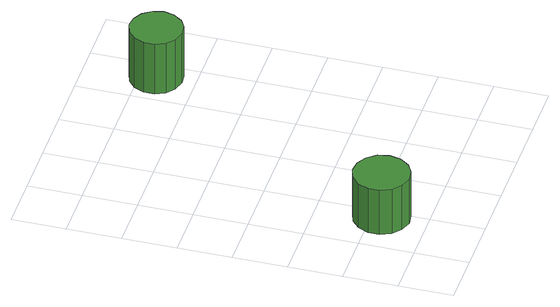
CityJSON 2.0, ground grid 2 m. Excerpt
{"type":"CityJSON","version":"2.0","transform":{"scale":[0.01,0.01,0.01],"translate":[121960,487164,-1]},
"CityObjects":{
"tree1":{"type":"SolitaryVegetationObject","attributes":{"function":"something"},"geometry":[{"type":"MultiSurface","lod":"1","boundaries":[[[0,1,2,3,4,5,6,7,8,9,10,11,12,13,14]],[[15,16,17,18,19,20,21,22,23,24,25,26,27,28,29]],[[0,29,28,1]],[[1,28,27,2]],[[2,27,26,3]],[[3,26,25,4]],[[4,25,24,5]],[[5,24,23,6]],[[6,23,22,7]],[[7,22,21,8]],[[8,21,20,9]],[[9,20,19,10]],[[10,19,18,11]],[[11,18,17,12]],[[12,17,16,13]],[[13,16,15,14]],[[14,15,29,0]]]}]},
"tree2":{"type":"SolitaryVegetationObject","attributes":{"function":"something"},"geometry":[{"type":"MultiSurface","lod":"1","boundaries":[[[30,31,32,33,34,35,36,37,38,39,40,41,42,43,44]],[[45,46,47,48,49,50,51,52,53,54,55,56,57,58,59]],[[30,59,58,31]],[[31,58,57,32]],[[32,57,56,33]],[[33,56,55,34]],[[34,55,54,35]],[[35,54,53,36]],[[36,53,52,37]],[[37,52,51,38]],[[38,51,50,39]],[[39,50,49,40]],[[40,49,48,41]],[[41,48,47,42]],[[42,47,46,43]],[[43,46,45,44]],[[44,45,59,30]]]}]},
"tree3":{"type":"SolitaryVegetationObject","attributes":{"function":"something"}}
},
"vertices":[
[276,168,254],[267,210,254],[241,244,254],[204,266,254],[162,270,254],[121,257,254],[89,228,254],[72,189,254],[72,146,254],[89,107,254],[121,79,254],[162,65,254],[204,70,254],[241,91,254],[267,126,254],[267,126,63],[241,91,63],[204,70,63],[162,65,63],[121,79,63],[89,107,63],[72,146,63],[72,189,63],[89,228,63],[121,257,63],[162,270,63],[204,266,63],[241,244,63],[267,210,63],[276,168,63],
[828,1143,278],[819,1183,278],[795,1215,278],[761,1235,278],[721,1240,278],[682,1227,278],[652,1200,278],[636,1163,278],[636,1123,278],[652,1086,278],[682,1059,278],[721,1047,278],[761,1051,278],[795,1071,278],[819,1104,278],[819,1104,64],[795,1071,64],[761,1051,64],[721,1047,64],[682,1059,64],[652,1086,64],[636,1123,64],[636,1163,64],[652,1200,64],[682,1227,64],[721,1240,64],[761,1235,64],[795,1215,64],[819,1183,64],[828,1143,64]
]}
